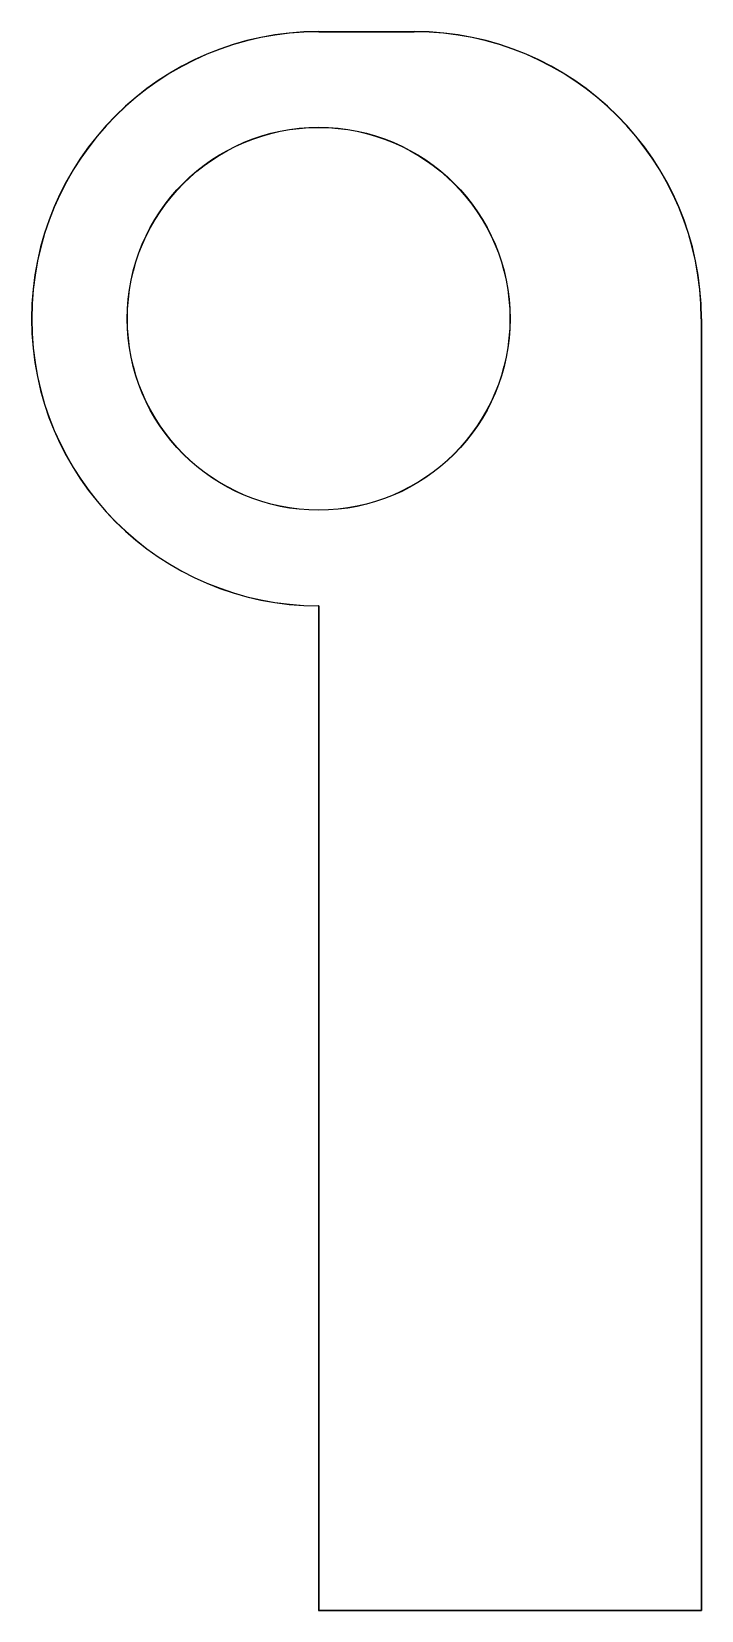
# Model space of a CAD drawing. Header units: millimetres. Extents: x -76 to 102, y -343 to 76.
import ezdxf

# ---------------------------------------------------------------- set-up
doc = ezdxf.new("R2010")
doc.units = ezdxf.units.MM
doc.layers.add('Extrude', color=7, linetype='CONTINUOUS')

msp = doc.modelspace()

# ---------------------------------------------------------------- linework, layer by layer
at = {"layer": 'Extrude'}
for p, q in [((0, 76.24, 0.79), (25.4, 76.24, 0.79)), ((0, 76.24, 0.79), (25.4, 76.24, 0.79)), ((0, 76.2), (25.4, 76.2)), ((0, 76.2), (25.4, 76.2)), ((101.6, 0), (101.6, -342.9)), ((101.6, 0), (101.6, -342.9)), ((101.64, 0, 0.79), (101.64, -342.94, 0.79)), ((101.64, 0, 0.79), (101.64, -342.94, 0.79)), ((-0.04, -76.24, 0.79), (-0.04, -342.94, 0.79)), ((-0.04, -76.24, 0.79), (-0.04, -342.94, 0.79)), ((0, -76.2), (0, -342.9)), ((0, -76.2), (0, -342.9)), ((-0.04, -342.94, 0.79), (101.64, -342.94, 0.79)), ((-0.04, -342.94, 0.79), (101.64, -342.94, 0.79)), ((0, -342.9), (101.6, -342.9)), ((0, -342.9), (101.6, -342.9))]:
    msp.add_line(p, q, dxfattribs=at)
for centre, radius in [((0, 0, 0.79), 50.84), ((0, 0, 0.79), 50.84), ((0, 0), 50.8), ((0, 0), 50.8)]:
    msp.add_circle(centre, radius, dxfattribs=at)
for centre, radius, start, end in [((0, 0, 0.79), 76.24, 90, -90.0313), ((0, 0, 0.79), 76.24, 90, -90.0313), ((0, 0), 76.2, 90, -90), ((0, 0), 76.2, 90, -90), ((25.4, 0, 0.79), 76.24, 0, 90), ((25.4, 0, 0.79), 76.24, 0, 90), ((25.4, 0), 76.2, 0, 90), ((25.4, 0), 76.2, 0, 90)]:
    msp.add_arc(centre, radius, start, end, dxfattribs=at)
for points in [[(0, -76.2), (-0.04, -76.24, 0.79)], [(0, -76.2), (-0.04, -76.24, 0.79)], [(0, -342.9), (-0.04, -342.94, 0.79)], [(0, -342.9), (-0.04, -342.94, 0.79)], [(101.6, -342.9), (101.64, -342.94, 0.79)], [(101.6, -342.9), (101.64, -342.94, 0.79)]]:
    msp.add_open_spline(points, degree=1, dxfattribs=at)

doc.saveas('drawing.dxf')
